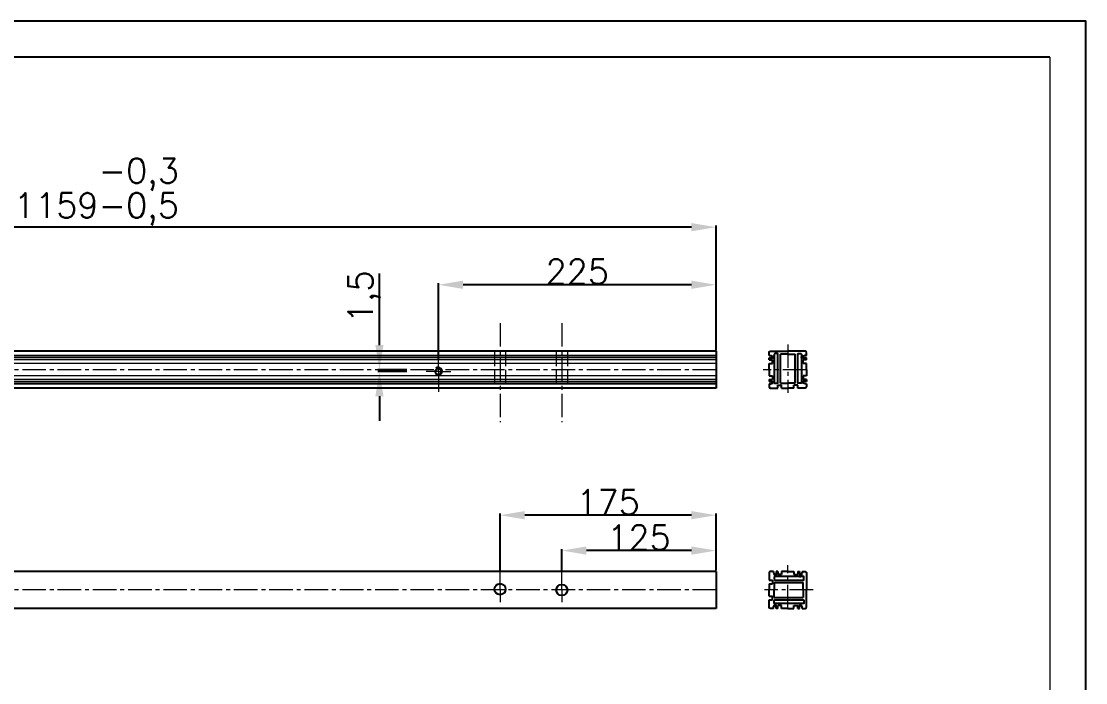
# Model space of a CAD drawing. Header units: millimetres. Extents: x -30327 to 34858, y 4015 to 75103.
# Drawn here: x 2358 to 3220, y 60746 to 61281 of the extents above; entities that cross this region are included whole.
import ezdxf

# ---------------------------------------------------------------- set-up
doc = ezdxf.new("R2010")
doc.units = ezdxf.units.MM
doc.linetypes.add('ACAD_ISO02W100', pattern=[15, 12, -3])
doc.linetypes.add('CENTER2', pattern=[28.575, 19.05, -3.175, 3.175, -3.175])
for name, color, linetype in [('3', 3, 'ACAD_ISO02W100'), ('print', 30, 'Continuous'), ('red', 1, 'CENTER2'), ('yellow', 2, 'Continuous')]:
    doc.layers.add(name, color=color, linetype=linetype)
doc.layers.add('A-TITLEBLOCK', color=7, linetype='Continuous', lineweight=18)
doc.layers.add('cen', color=1, linetype='CENTER2', lineweight=9)
doc.styles.add('GB', font='GBENOR.SHX', dxfattribs={"bigfont": 'gbcbig.shx'})
doc.styles.get("Standard").update_dxf_attribs({"font": 'txt', "bigfont": 'gbcbig.shx'})
doc.dimstyles.new('ISO-25', dxfattribs={"dimtxt": 20, "dimasz": 20, "dimexe": 1.25, "dimexo": 0.625, "dimtad": 1, "dimtxsty": 'Standard', "dimcen": 2.5, "dimadec": 0, "dimazin": 0, "dimtfac": 1, "dimtmove": 0, "dimatfit": 3, "dimfxl": 0, "dimarcsym": 0})

# ---------------------------------------------------------------- blocks, each defined once
blk = doc.blocks.new('*D148')
at = {"layer": 'Defpoints', "color": 0, "transparency": 16777216}
for p in [(1761.33, 61114.63), (1761.33, 61014.85), (2920.33, 61014.23)]:
    blk.add_point(p, dxfattribs=at)
at = {"layer": 'yellow', "color": 0, "lineweight": -2, "transparency": 16777216}
for p, q in [((1761.33, 61015.48), (1761.33, 61115.88)), ((2900.33, 61114.63), (1781.33, 61114.63)), ((2920.33, 61014.85), (2920.33, 61115.88))]:
    blk.add_line(p, q, dxfattribs=at)
at = {"layer": 'yellow', "color": 0, "transparency": 16777216}
for points in [[(1781.33, 61117.96), (1781.33, 61111.3), (1761.33, 61114.63)], [(2900.33, 61117.96), (2900.33, 61111.3), (2920.33, 61114.63)]]:
    blk.add_solid(points, dxfattribs=at)
at = {"layer": 'yellow', "color": 0, "lineweight": 9, "transparency": 16777216, "insert": (2418.38, 61146.3), "char_height": 20, "attachment_point": 5}
blk.add_mtext('1159\\S-0,3^ -0,5;', dxfattribs=at)
blk = doc.blocks.new('*D86')
at = {"layer": 'Defpoints', "color": 0, "transparency": 16777216}
for p in [(2795.33, 60852.78), (2795.33, 60835.9), (2920.33, 60835.9)]:
    blk.add_point(p, dxfattribs=at)
at = {"layer": 'yellow', "color": 0, "lineweight": -2, "transparency": 16777216}
for p, q in [((2795.33, 60836.53), (2795.33, 60854.03)), ((2900.33, 60852.78), (2815.33, 60852.78)), ((2920.33, 60836.53), (2920.33, 60854.03))]:
    blk.add_line(p, q, dxfattribs=at)
at = {"layer": 'yellow', "color": 0, "transparency": 16777216}
for points in [[(2815.33, 60856.11), (2815.33, 60849.44), (2795.33, 60852.78)], [(2900.33, 60856.11), (2900.33, 60849.44), (2920.33, 60852.78)]]:
    blk.add_solid(points, dxfattribs=at)
at = {"layer": 'yellow', "color": 0, "lineweight": 9, "transparency": 16777216, "insert": (2857.83, 60863.4), "char_height": 20, "attachment_point": 5}
blk.add_mtext('125', dxfattribs=at)
blk = doc.blocks.new('*D87')
at = {"layer": 'Defpoints', "color": 0, "transparency": 16777216}
for p in [(2745.33, 60881.42), (2745.33, 60835.94), (2920.33, 60835.9)]:
    blk.add_point(p, dxfattribs=at)
at = {"layer": 'yellow', "color": 0, "lineweight": -2, "transparency": 16777216}
for p, q in [((2745.33, 60836.57), (2745.33, 60882.67)), ((2900.33, 60881.42), (2765.33, 60881.42)), ((2920.33, 60836.53), (2920.33, 60882.67))]:
    blk.add_line(p, q, dxfattribs=at)
at = {"layer": 'yellow', "color": 0, "transparency": 16777216}
for points in [[(2765.33, 60884.75), (2765.33, 60878.08), (2745.33, 60881.42)], [(2900.33, 60884.75), (2900.33, 60878.08), (2920.33, 60881.42)]]:
    blk.add_solid(points, dxfattribs=at)
at = {"layer": 'yellow', "color": 0, "lineweight": 9, "transparency": 16777216, "insert": (2832.83, 60892.04), "char_height": 20, "attachment_point": 5}
blk.add_mtext('175', dxfattribs=at)
blk = doc.blocks.new('*D945')
at = {"layer": 'Defpoints', "color": 0, "transparency": 16777216}
for p in [(2695.33, 61067.99), (2920.33, 61014.23), (2695.33, 61007.23)]:
    blk.add_point(p, dxfattribs=at)
at = {"layer": 'yellow', "color": 0, "lineweight": -2, "transparency": 16777216}
for p, q in [((2695.33, 61007.85), (2695.33, 61069.24)), ((2900.33, 61067.99), (2715.33, 61067.99)), ((2920.33, 61014.85), (2920.33, 61069.24))]:
    blk.add_line(p, q, dxfattribs=at)
at = {"layer": 'yellow', "color": 0, "transparency": 16777216}
for points in [[(2715.33, 61071.33), (2715.33, 61064.66), (2695.33, 61067.99)], [(2900.33, 61071.33), (2900.33, 61064.66), (2920.33, 61067.99)]]:
    blk.add_solid(points, dxfattribs=at)
at = {"layer": 'yellow', "color": 0, "lineweight": 9, "transparency": 16777216, "insert": (2807.83, 61078.62), "char_height": 20, "attachment_point": 5}
blk.add_mtext('225', dxfattribs=at)
blk = doc.blocks.new('*D946')
at = {"layer": 'Defpoints', "color": 0, "transparency": 16777216}
for p in [(2647.61, 60999.23), (2670.42, 60999.23), (2670.42, 60997.73)]:
    blk.add_point(p, dxfattribs=at)
at = {"layer": 'yellow', "color": 0, "lineweight": -2, "transparency": 16777216}
for p, q in [((2647.61, 61019.23), (2647.61, 61077.14)), ((2669.8, 60999.23), (2646.36, 60999.23)), ((2669.8, 60997.73), (2646.36, 60997.73)), ((2647.61, 60997.73), (2647.61, 60999.23)), ((2647.61, 60977.73), (2647.61, 60957.73))]:
    blk.add_line(p, q, dxfattribs=at)
at = {"layer": 'yellow', "color": 0, "transparency": 16777216}
for points in [[(2644.28, 61019.23), (2650.95, 61019.23), (2647.61, 60999.23)], [(2644.28, 60977.73), (2650.95, 60977.73), (2647.61, 60997.73)]]:
    blk.add_solid(points, dxfattribs=at)
at = {"layer": 'yellow', "color": 0, "lineweight": 9, "transparency": 16777216, "insert": (2635.32, 61058.19), "char_height": 20, "attachment_point": 5, "rotation": 90}
blk.add_mtext('1,5', dxfattribs=at)
blk = doc.blocks.new('DT-A2-TITLE')
for p, q in [((594, 420), (0, 420)), ((594, 0), (594, 420)), ((584, 410), (10, 410))]:
    blk.add_line(p, q)
at = {"layer": 'A-TITLEBLOCK', "color": 7}
for p, q in [((584, 410), (584, 10)), ((594, 0), (594, 297))]:
    blk.add_line(p, q, dxfattribs=at)
at = {"style": 'GB'}
for tag, p, height in [('#设计', (451.96, 38.52), 3.5), ('#品名', (523.32, 37.95), 3.5), ('#审核', (451.99, 28.1), 3.5), ('#图号', (526.67, 27.2), 3.5), ('#数量', (520.33, 14.51), 3.5), ('#版本', (552.92, 14.47), 3.5), ('#材料说明', (442.15, 13.59), 3)]:
    blk.add_attdef(tag, p, '', height=height, dxfattribs=at)

msp = doc.modelspace()

# ---------------------------------------------------------------- linework, layer by layer
for p, q in [((2920.3252, 61014.2281), (1761.3252, 61014.2281)), ((2920.3252, 61014.2281), (2920.3252, 60984.2281)), ((2963.4048, 61010.7281), (2964.9048, 61010.7281)), ((2965.9048, 61010.2281), (2966.4048, 61010.2281)), ((2966.4048, 61008.7281), (2966.4048, 61010.2281)), ((2967.4048, 61008.7281), (2967.4048, 61009.7281)), ((2978.4048, 61011.7281), (2972.4048, 61011.7281)), ((2978.4048, 61011.7281), (2984.4048, 61011.7281)), ((2989.4048, 61008.7281), (2989.4048, 61009.7281)), ((2990.4048, 61008.7281), (2990.4048, 61010.2281)), ((2990.9048, 61010.2281), (2990.4048, 61010.2281)), ((2993.4048, 61010.7281), (2991.9048, 61010.7281)), ((2963.4048, 61008.7281), (2966.4048, 61008.7281)), ((2963.4048, 61007.2281), (2963.4048, 61008.7281)), ((2963.4048, 61007.2281), (2965.9048, 61007.2281)), ((2963.4048, 61004.2281), (2965.9048, 61004.2281)), ((2963.4048, 60999.2281), (2963.4048, 61004.2281)), ((2965.9048, 61004.2281), (2965.9048, 61007.2281)), ((2993.4048, 61008.7281), (2990.4048, 61008.7281)), ((2993.4048, 61007.2281), (2990.9048, 61007.2281)), ((2990.9048, 61004.2281), (2990.9048, 61007.2281)), ((2993.4048, 61004.2281), (2990.9048, 61004.2281)), ((2993.4048, 61007.2281), (2993.4048, 61008.7281)), ((2993.4048, 60999.2281), (2993.4048, 61004.2281)), ((2963.4048, 60999.2281), (2963.4048, 60994.2281)), ((2963.4048, 60994.2281), (2965.9048, 60994.2281)), ((2965.9048, 60994.2281), (2965.9048, 60991.2281)), ((2993.4048, 60994.2281), (2990.9048, 60994.2281)), ((2990.9048, 60994.2281), (2990.9048, 60991.2281)), ((2993.4048, 60999.2281), (2993.4048, 60994.2281)), ((2920.3252, 60984.2281), (1761.3252, 60984.2281)), ((2963.4048, 60991.2281), (2963.4048, 60989.7281)), ((2963.4048, 60991.2281), (2965.9048, 60991.2281)), ((2963.4048, 60989.7281), (2966.4048, 60989.7281)), ((2963.4048, 60987.7281), (2964.9048, 60987.7281)), ((2965.9048, 60988.2281), (2966.4048, 60988.2281)), ((2966.4048, 60989.7281), (2966.4048, 60988.2281)), ((2967.4048, 60989.7281), (2967.4048, 60988.7281)), ((2970.4048, 60986.7281), (2973.4048, 60986.7281)), ((2972.4048, 60988.2281), (2973.4048, 60988.2281)), ((2973.4048, 60988.2281), (2978.4048, 60988.2281)), ((2973.4048, 60984.2281), (2978.4048, 60984.2281)), ((2983.4048, 60988.2281), (2978.4048, 60988.2281)), ((2983.4048, 60984.2281), (2978.4048, 60984.2281)), ((2984.4048, 60988.2281), (2983.4048, 60988.2281)), ((2986.4048, 60986.7281), (2983.4048, 60986.7281)), ((2989.4048, 60989.7281), (2989.4048, 60988.7281)), ((2993.4048, 60989.7281), (2990.4048, 60989.7281)), ((2990.4048, 60989.7281), (2990.4048, 60988.2281)), ((2990.9048, 60988.2281), (2990.4048, 60988.2281)), ((2993.4048, 60991.2281), (2990.9048, 60991.2281)), ((2993.4048, 60987.7281), (2991.9048, 60987.7281)), ((2993.4048, 60991.2281), (2993.4048, 60989.7281)), ((2920.3252, 60835.9032), (1761.3252, 60835.9032)), ((2920.3252, 60835.9032), (2920.3252, 60805.9032)), ((2965.9048, 60828.9032), (2965.9048, 60825.9032)), ((2966.9048, 60835.9032), (2966.9048, 60834.4032)), ((2967.4048, 60833.4032), (2967.4048, 60832.9032)), ((2968.9048, 60832.9032), (2967.4048, 60832.9032)), ((2968.9048, 60831.9032), (2967.9048, 60831.9032)), ((2970.4048, 60835.9032), (2968.9048, 60835.9032)), ((2968.9048, 60835.9032), (2968.9048, 60832.9032)), ((2970.4048, 60835.9032), (2970.4048, 60833.4032)), ((2973.4048, 60833.4032), (2970.4048, 60833.4032)), ((2978.4048, 60835.9032), (2973.4048, 60835.9032)), ((2973.4048, 60835.9032), (2973.4048, 60833.4032)), ((2978.4048, 60835.9032), (2983.4048, 60835.9032)), ((2983.4048, 60835.9032), (2983.4048, 60833.4032)), ((2983.4048, 60833.4032), (2986.4048, 60833.4032)), ((2986.4048, 60835.9032), (2987.9048, 60835.9032)), ((2986.4048, 60835.9032), (2986.4048, 60833.4032)), ((2987.9048, 60835.9032), (2987.9048, 60832.9032)), ((2987.9048, 60832.9032), (2989.4048, 60832.9032)), ((2987.9048, 60831.9032), (2988.9048, 60831.9032)), ((2989.4048, 60833.4032), (2989.4048, 60832.9032)), ((2989.9048, 60835.9032), (2989.9048, 60834.4032)), ((2963.4048, 60825.9032), (2963.4048, 60820.9032)), ((2963.4048, 60815.9032), (2963.4048, 60820.9032)), ((2967.4048, 60826.9032), (2967.4048, 60825.9032)), ((2967.4048, 60825.9032), (2967.4048, 60820.9032)), ((2967.4048, 60815.9032), (2967.4048, 60820.9032)), ((2990.9048, 60820.9032), (2990.9048, 60826.9032)), ((2990.9048, 60820.9032), (2990.9048, 60814.9032)), ((2965.9048, 60812.9032), (2965.9048, 60815.9032)), ((2967.4048, 60814.9032), (2967.4048, 60815.9032)), ((2920.3252, 60805.9032), (1761.3252, 60805.9032)), ((2966.9048, 60805.9032), (2966.9048, 60807.4032)), ((2968.9048, 60808.9032), (2967.4048, 60808.9032)), ((2967.4048, 60808.4032), (2967.4048, 60808.9032)), ((2968.9048, 60809.9032), (2967.9048, 60809.9032)), ((2968.9048, 60805.9032), (2968.9048, 60808.9032)), ((2970.4048, 60805.9032), (2968.9048, 60805.9032)), ((2970.4048, 60805.9032), (2970.4048, 60808.4032)), ((2973.4048, 60808.4032), (2970.4048, 60808.4032)), ((2973.4048, 60805.9032), (2973.4048, 60808.4032)), ((2978.4048, 60805.9032), (2973.4048, 60805.9032)), ((2978.4048, 60805.9032), (2983.4048, 60805.9032)), ((2983.4048, 60805.9032), (2983.4048, 60808.4032)), ((2983.4048, 60808.4032), (2986.4048, 60808.4032)), ((2986.4048, 60805.9032), (2986.4048, 60808.4032)), ((2986.4048, 60805.9032), (2987.9048, 60805.9032)), ((2987.9048, 60809.9032), (2988.9048, 60809.9032)), ((2987.9048, 60808.9032), (2989.4048, 60808.9032)), ((2987.9048, 60805.9032), (2987.9048, 60808.9032)), ((2989.4048, 60808.4032), (2989.4048, 60808.9032)), ((2989.9048, 60805.9032), (2989.9048, 60807.4032))]:
    msp.add_line(p, q)
at = {"lineweight": 9}
for p, q in [((2920.3252, 61010.7281), (1761.3252, 61010.7281)), ((2920.3252, 61010.2281), (1761.3252, 61010.2281)), ((2920.3252, 61008.7281), (1761.3252, 61008.7281)), ((2920.3252, 61007.2281), (1761.3252, 61007.2281)), ((2920.3252, 61004.2281), (1761.3252, 61004.2281)), ((2920.3252, 60994.2281), (1761.3252, 60994.2281)), ((2920.3252, 60991.2281), (1761.3252, 60991.2281)), ((2920.3252, 60989.7281), (1761.3252, 60989.7281)), ((2920.3252, 60988.2281), (1761.3252, 60988.2281)), ((2920.3252, 60987.5864), (1761.3252, 60987.5864))]:
    msp.add_line(p, q, dxfattribs=at)
for points in [[(2963.4048, 61010.7281), (2963.4048, 61013.2281, -0.41421356), (2964.4048, 61014.2281), (2978.4048, 61014.2281)], [(2964.9048, 61010.7281), (2964.9048, 61010.7281, 0.41421356), (2965.4048, 61010.2281), (2965.9048, 61010.2281)], [(2993.4048, 61010.7281), (2993.4048, 61013.2281, 0.41421356), (2992.4048, 61014.2281), (2978.4048, 61014.2281)], [(2991.9048, 61010.7281), (2991.9048, 61010.7281, -0.41421356), (2991.4048, 61010.2281), (2990.9048, 61010.2281)], [(2963.4048, 60987.7281), (2963.4048, 60985.2281, 0.41421356), (2964.4048, 60984.2281), (2970.4048, 60984.2281)], [(2964.9048, 60987.7281), (2964.9048, 60987.7281, -0.41421356), (2965.4048, 60988.2281), (2965.9048, 60988.2281)], [(2993.4048, 60987.7281), (2993.4048, 60985.2281, -0.41421356), (2992.4048, 60984.2281), (2986.4048, 60984.2281)], [(2991.9048, 60987.7281), (2991.9048, 60987.7281, 0.41421356), (2991.4048, 60988.2281), (2990.9048, 60988.2281)], [(2966.9048, 60835.9032), (2964.4048, 60835.9032, 0.41421356), (2963.4048, 60834.9032), (2963.4048, 60828.9032)], [(2966.9048, 60834.4032), (2966.9048, 60834.4032, -0.41421356), (2967.4048, 60833.9032), (2967.4048, 60833.4032)], [(2989.9048, 60834.4032), (2989.9048, 60834.4032, 0.41421356), (2989.4048, 60833.9032), (2989.4048, 60833.4032)], [(2989.9048, 60835.9032), (2992.4048, 60835.9032, -0.41421356), (2993.4048, 60834.9032), (2993.4048, 60820.9032)], [(2989.9048, 60805.9032), (2992.4048, 60805.9032, 0.41421356), (2993.4048, 60806.9032), (2993.4048, 60820.9032)], [(2966.9048, 60805.9032), (2964.4048, 60805.9032, -0.41421356), (2963.4048, 60806.9032), (2963.4048, 60812.9032)], [(2966.9048, 60807.4032), (2966.9048, 60807.4032, 0.41421356), (2967.4048, 60807.9032), (2967.4048, 60808.4032)], [(2989.9048, 60807.4032), (2989.9048, 60807.4032, -0.41421356), (2989.4048, 60807.9032), (2989.4048, 60808.4032)]]:
    msp.add_lwpolyline(points, format="xyb")
for points in [[(2967.4048, 61011.7281), (2967.4048, 60988.7281, 0.41421356), (2967.9048, 60988.2281), (2969.9048, 60988.2281, 0.41421356), (2970.4048, 60988.7281), (2970.4048, 61011.7281, 0.41421356), (2969.9048, 61012.2281), (2967.9048, 61012.2281, 0.41421356)], [(2989.4048, 61011.7281), (2989.4048, 60988.7281, -0.41421356), (2988.9048, 60988.2281), (2986.9048, 60988.2281, -0.41421356), (2986.4048, 60988.7281), (2986.4048, 61011.7281, -0.41421356), (2986.9048, 61012.2281), (2988.9048, 61012.2281, -0.41421356)], [(2990.9048, 60831.9032), (2967.9048, 60831.9032, 0.41421356), (2967.4048, 60831.4032), (2967.4048, 60829.4032, 0.41421356), (2967.9048, 60828.9032), (2990.9048, 60828.9032, 0.41421356), (2991.4048, 60829.4032), (2991.4048, 60831.4032, 0.41421356)], [(2990.9048, 60809.9032), (2967.9048, 60809.9032, -0.41421356), (2967.4048, 60810.4032), (2967.4048, 60812.4032, -0.41421356), (2967.9048, 60812.9032), (2990.9048, 60812.9032, -0.41421356), (2991.4048, 60812.4032), (2991.4048, 60810.4032, -0.41421356)]]:
    msp.add_lwpolyline(points, format="xyb", close=True)
for points in [[(2972.4048, 60988.2281), (2972.4048, 61011.7281)], [(2984.4048, 60988.2281), (2984.4048, 61011.7281)], [(2970.4048, 60984.2281), (2970.4048, 60986.7281)], [(2973.4048, 60984.2281), (2973.4048, 60986.7281)], [(2983.4048, 60984.2281), (2983.4048, 60986.7281)], [(2986.4048, 60984.2281), (2986.4048, 60986.7281)], [(2963.4048, 60828.9032), (2965.9048, 60828.9032)], [(2963.4048, 60825.9032), (2965.9048, 60825.9032)], [(2967.4048, 60826.9032), (2990.9048, 60826.9032)], [(2963.4048, 60815.9032), (2965.9048, 60815.9032)], [(2963.4048, 60812.9032), (2965.9048, 60812.9032)], [(2967.4048, 60814.9032), (2990.9048, 60814.9032)]]:
    msp.add_lwpolyline(points)
for centre, radius in [((2695.3252, 60997.7281), 2.5), ((2745.3252, 60821.5092), 4.5), ((2795.3252, 60820.9032), 4.5)]:
    msp.add_circle(centre, radius)
msp.add_arc((2695.2155, 60997.9781), 3.1097, 229.691019, 130.308981)
at = {"layer": '3', "lineweight": 9}
for points in [[(2740.8252, 61014.2281), (2740.8252, 60984.2281)], [(2749.8252, 61014.2281), (2749.8252, 60984.2281)], [(2790.8252, 61014.2281), (2790.8252, 60984.2281)], [(2799.8252, 61014.2281), (2799.8252, 60984.2281)]]:
    msp.add_lwpolyline(points, dxfattribs=at)
at = {"layer": 'cen', "lineweight": 9}
for p, q in [((2745.3252, 61036.9448), (2745.3252, 60956.6666)), ((2795.3252, 61036.9448), (2795.3252, 60956.6666)), ((2978.4048, 61019.697), (2978.4048, 60980.3789)), ((2695.3252, 60997.7281), (2695.3252, 61008.2281)), ((2695.3252, 60997.7281), (2685.3252, 60997.7281)), ((2695.3252, 60997.7281), (2695.3252, 60981.2813)), ((2695.3252, 60997.7281), (2705.3252, 60997.7281)), ((2963.4048, 60999.2281), (2958.4048, 60999.2281)), ((2963.4048, 60999.2281), (2958.4048, 60999.2281)), ((2745.3252, 60821.5092), (2745.3252, 60845.7379)), ((2795.3252, 60821.5092), (2795.3252, 60845.7379)), ((2978.4048, 60835.9032), (2978.4048, 60840.9032)), ((2978.4048, 60835.9032), (2978.4048, 60840.9032)), ((2745.3252, 60820.9032), (2745.3252, 60810.9032)), ((2795.3252, 60820.9032), (2795.3252, 60810.9032)), ((2998.8737, 60820.9032), (2959.5555, 60820.9032))]:
    msp.add_line(p, q, dxfattribs=at)
at = {"layer": 'print'}
msp.add_lwpolyline([(1495.2982, 60062.0396), (3219.704, 60062.0396), (3219.704, 61281.3164), (1495.2982, 61281.3164)], close=True, dxfattribs=at)
at = {"layer": 'red', "lineweight": 9}
for p, q in [((2920.3252, 60999.2281), (1761.3252, 60999.2281)), ((2993.4048, 60999.2281), (2962.0782, 60999.2281)), ((2978.4048, 60805.9032), (2978.4048, 60837.2297)), ((2920.3252, 60820.9032), (1761.3252, 60820.9032))]:
    msp.add_line(p, q, dxfattribs=at)

# ---------------------------------------------------------------- block references
at = {"xscale": 2.90304, "yscale": 2.90304, "zscale": 2.90304}
msp.add_blockref('DT-A2-TITLE', (1495.2982, 60062.0396), dxfattribs=at)

# ---------------------------------------------------------------- dimensions: what is measured, and where the dimension line sits
at = {"layer": 'yellow', "lineweight": 9}
dim = msp.add_linear_dim(base=(1761.3252, 61114.6308), p1=(2920.3252, 61014.2281), p2=(1761.3252, 61014.8531), dimstyle='ISO-25', override={"dimgap": 5, "dimtol": 1, "dimlim": 0, "dimtp": -0.3, "dimtm": 0.5}, dxfattribs=at)
dim.commit()
dim.dimension.update_dxf_attribs({"geometry": '*D148', "text_midpoint": (2418.3836, 61114.6308), "dimtype": 160})
for base, p1, p2, angle, picture, middle in [((2695.3252, 61067.9928), (2920.3252, 61014.2281), (2695.3252, 61007.2281), 180, '*D945', (2807.8252, 61067.9928)), ((2647.6124, 60999.2281), (2670.4225, 60997.7281), (2670.4225, 60999.2281), 90, '*D946', (2647.6124, 61058.1865))]:
    dim = msp.add_linear_dim(base=base, p1=p1, p2=p2, angle=angle, dimstyle='ISO-25', dxfattribs=at)
    dim.commit()
    dim.dimension.update_dxf_attribs({"geometry": picture, "text_midpoint": middle, "dimtype": 160})
for base, p2, picture, middle in [((2745.3252, 60881.4174), (2745.3252, 60835.9421), '*D87', (2832.8252, 60892.0424)), ((2795.3252, 60852.7757), (2795.3252, 60835.9032), '*D86', (2857.8252, 60863.4007))]:
    dim = msp.add_linear_dim(base=base, p1=(2920.3252, 60835.9032), p2=p2, angle=180, dimstyle='ISO-25', dxfattribs=at)
    dim.commit()
    dim.dimension.update_dxf_attribs({"geometry": picture, "text_midpoint": middle})

doc.saveas('drawing.dxf')
